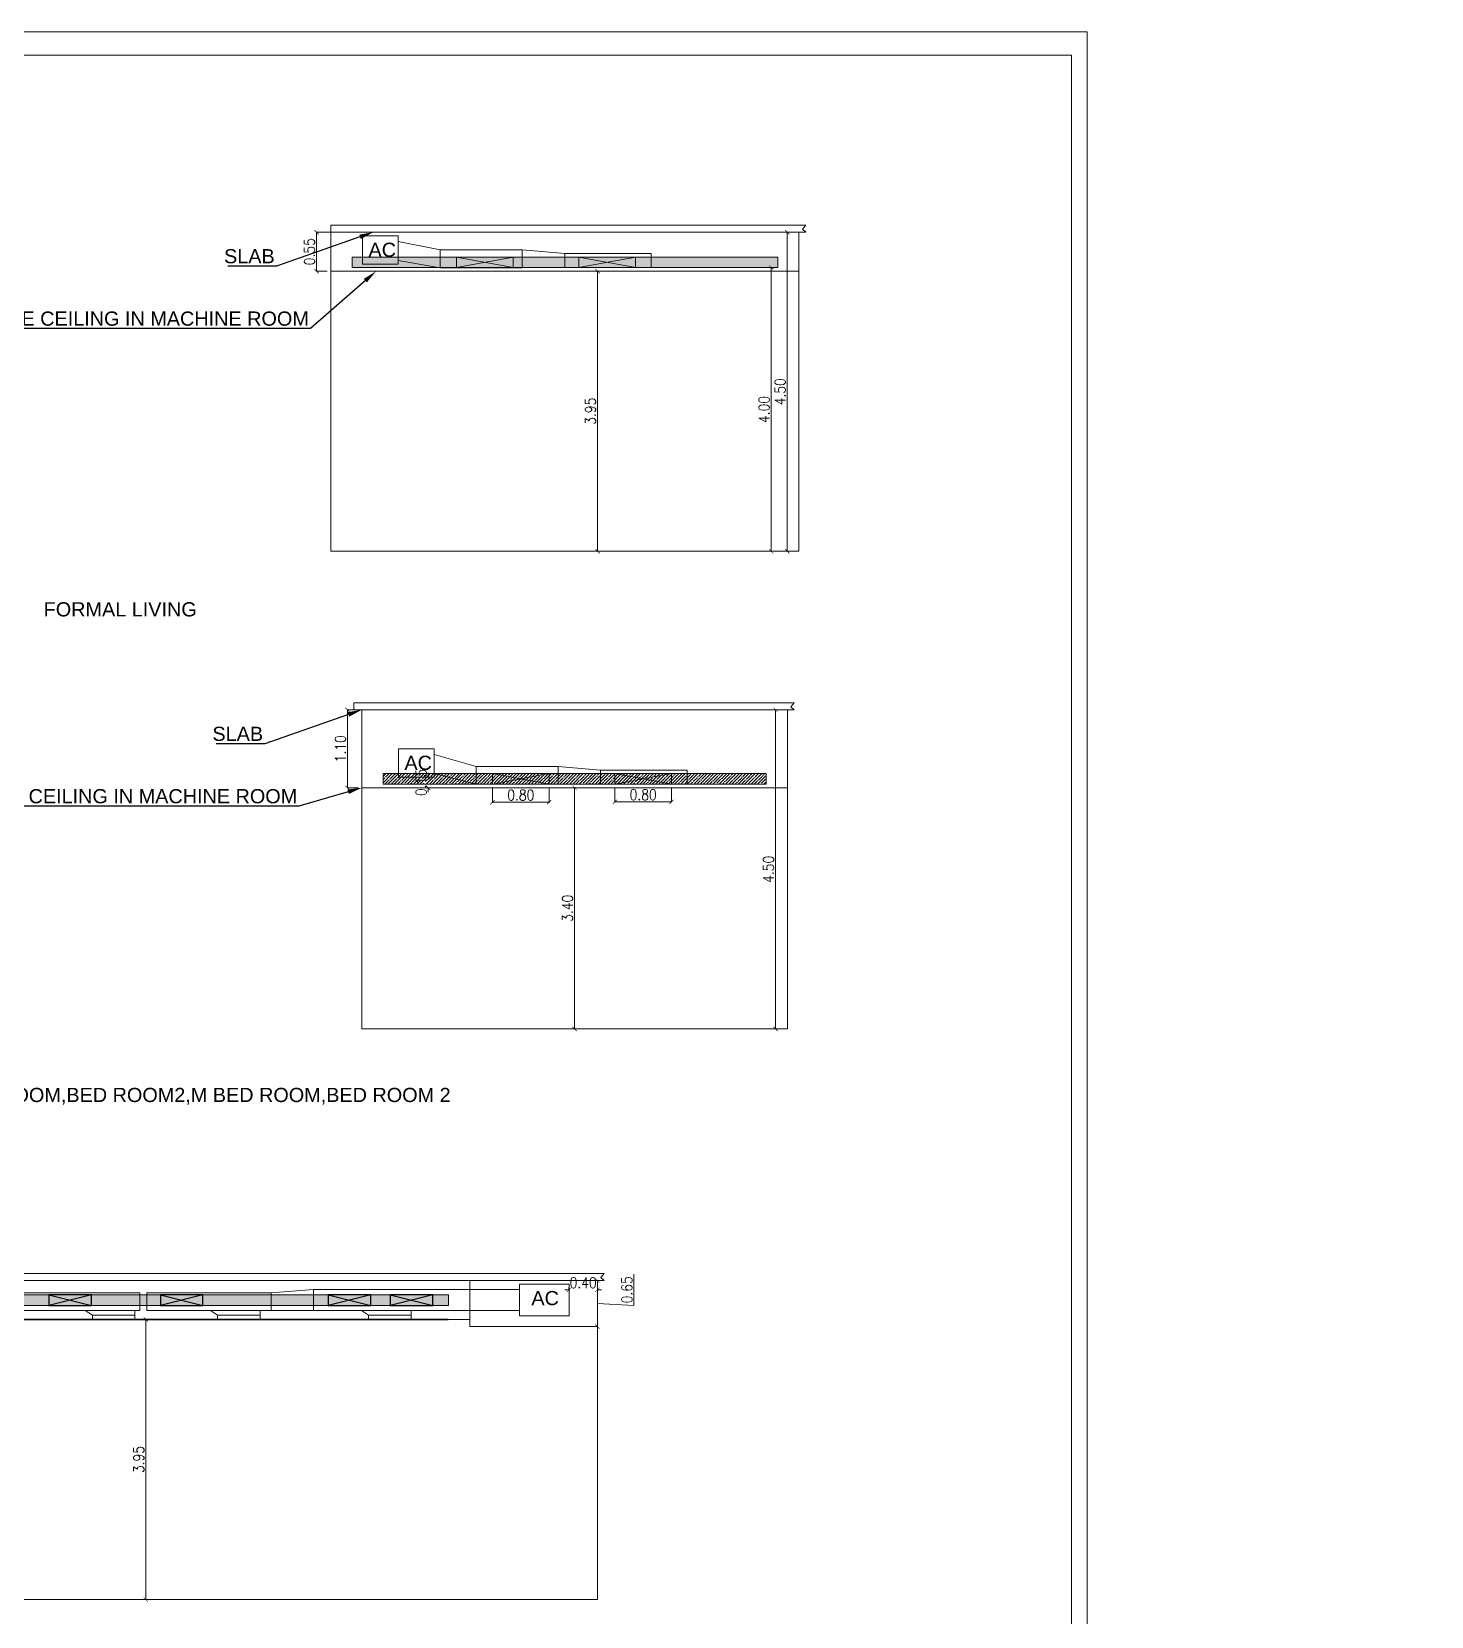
# Model space of a CAD drawing. Header units: centimetres. Extents: x -223085 to -5411, y 68813 to 74618.
# Drawn here: x -212590 to -210617, y 71140 to 73375 of the extents above; entities that cross this region are included whole.
import ezdxf
from ezdxf import colors
from ezdxf.entities.mleader import LeaderData, LeaderLine
from ezdxf.math import Vec2, Vec3

# ---------------------------------------------------------------- set-up
doc = ezdxf.new("R2010")
doc.units = ezdxf.units.CM
doc.header["$PDMODE"] = 34
doc.layers.add('A TEXT FRAME', color=253, linetype='Continuous')
doc.layers.add('TXT BM NME', color=102, linetype='Continuous', lineweight=13)
doc.styles.add('0672-x-Core Bldg A&B-Lvl-Typ$0$ROMANS', font='romans.shx', dxfattribs={"width": 0.85})
doc.styles.get("Standard").update_dxf_attribs({"font": 'arial.ttf'})
doc.dimstyles.new('A-AHAMED', dxfattribs={"dimscale": 50, "dimtxt": 0.3, "dimasz": 0.12, "dimexe": 0.015, "dimexo": 0.1, "dimgap": 0.05, "dimtad": 3, "dimlfac": 0.01, "dimrnd": 0.005, "dimzin": 1, "dimdsep": 46, "dimtxsty": '0672-x-Core Bldg A&B-Lvl-Typ$0$ROMANS', "dimblk": 'ARCHTICK', "dimcen": 0.5, "dimclrd": 8, "dimclre": 8, "dimclrt": 3, "dimadec": 0, "dimazin": 0, "dimtfac": 0.72, "dimtix": 1, "dimtofl": 0, "dimtmove": 1, "dimatfit": 3, "dimldrblk": 'DOTBLANK', "dimfxl": 1, "dimfxlon": 1, "dimtolj": 1, "dimtzin": 15, "dimlwd": 5, "dimlwe": 5, "dimarcsym": 0})

# ---------------------------------------------------------------- blocks, each defined once
blk = doc.blocks.new('_ArchTick')
at = {"color": 0, "linetype": 'ByBlock', "const_width": 0.15}
blk.add_lwpolyline([(-0.5, -0.5), (0.5, 0.5)], dxfattribs=at)
blk = doc.blocks.new('*D13')
at = {"layer": 'A TEXT FRAME', "color": 8, "linetype": 'ByBlock', "lineweight": 5, "transparency": 16777216}
for p, q in [((-5415.9, 71697.7), (-5429.1, 71697.7)), ((-5428.3, 71697.7), (-5428.3, 71522.3)), ((-5478.3, 71522.3), (-5427.6, 71522.3))]:
    blk.add_line(p, q, dxfattribs=at)
at = {"layer": 'Defpoints', "color": 0, "linetype": 'ByBlock', "transparency": 16777216}
for p in [(-5410.9, 71697.7), (-215115.2, 71522.3), (-5428.3, 71522.3)]:
    blk.add_point(p, dxfattribs=at)
at = {"layer": 'A TEXT FRAME', "color": 8, "linetype": 'ByBlock', "lineweight": 5, "transparency": 16777216, "xscale": 6, "yscale": 6, "zscale": 6}
for p, rotation in [((-5428.3, 71697.7), 90), ((-5428.3, 71522.3), 270)]:
    blk.add_blockref('_ArchTick', p, dxfattribs=dict(at, rotation=rotation))
at = {"layer": 'A TEXT FRAME', "color": 3, "linetype": 'ByBlock', "transparency": 16777216, "insert": (-5438.3, 71610), "char_height": 15, "attachment_point": 5, "rotation": 90, "style": '0672-x-Core Bldg A&B-Lvl-Typ$0$ROMANS'}
blk.add_mtext('\\A1;1.76', dxfattribs=at)
blk = doc.blocks.new('_DotBlank')
at = {"color": 0, "linetype": 'ByBlock', "lineweight": -2}
blk.add_line((-0.5, 0), (-1, 0), dxfattribs=at)
blk.add_circle((0, 0), 0.5, dxfattribs=at)
blk = doc.blocks.new('*D53')
at = {"layer": 'Defpoints', "color": 0, "linetype": 'ByBlock', "transparency": 16777216}
for p in [(-211792.9, 71613.8), (-211792.9, 71548.8), (-211792.9, 71548.8)]:
    blk.add_point(p, dxfattribs=at)
at = {"layer": 'TXT BM NME', "color": 8, "linetype": 'ByBlock', "lineweight": 5, "transparency": 16777216}
for p, q in [((-211741.3, 71578.8), (-211741.3, 71622.7)), ((-211792.9, 71613.8), (-211793.6, 71613.8)), ((-211792.9, 71613.8), (-211792.9, 71548.8)), ((-211792.9, 71581.3), (-211741.3, 71578.8)), ((-211792.9, 71548.8), (-211793.6, 71548.8))]:
    blk.add_line(p, q, dxfattribs=at)
at = {"layer": 'TXT BM NME', "color": 8, "linetype": 'ByBlock', "lineweight": 5, "transparency": 16777216, "xscale": 6, "yscale": 6, "zscale": 6}
for p, rotation in [((-211792.9, 71613.8), 90), ((-211792.9, 71548.8), 270)]:
    blk.add_blockref('_ArchTick', p, dxfattribs=dict(at, rotation=rotation))
at = {"layer": 'TXT BM NME', "color": 3, "linetype": 'ByBlock', "transparency": 16777216, "insert": (-211751.3, 71600.7), "char_height": 15, "attachment_point": 5, "rotation": 90, "style": '0672-x-Core Bldg A&B-Lvl-Typ$0$ROMANS'}
blk.add_mtext('\\A1;0.65', dxfattribs=at)
blk = doc.blocks.new('*D54')
at = {"layer": 'Defpoints', "color": 0, "linetype": 'ByBlock', "transparency": 16777216}
for p in [(-211832.9, 71608.8), (-211792.9, 71608.8), (-211792.9, 71600.7)]:
    blk.add_point(p, dxfattribs=at)
at = {"layer": 'TXT BM NME', "color": 8, "linetype": 'ByBlock', "lineweight": 5, "transparency": 16777216}
for p, q in [((-211832.9, 71600.7), (-211838.9, 71600.7)), ((-211832.9, 71603.8), (-211832.9, 71600)), ((-211792.9, 71603.8), (-211792.9, 71600)), ((-211792.9, 71600.7), (-211786.9, 71600.7))]:
    blk.add_line(p, q, dxfattribs=at)
at = {"layer": 'TXT BM NME', "color": 8, "linetype": 'ByBlock', "lineweight": 5, "transparency": 16777216, "xscale": 6, "yscale": 6, "zscale": 6}
blk.add_blockref('_ArchTick', (-211832.9, 71600.7), dxfattribs=at)
at = {"layer": 'TXT BM NME', "color": 8, "linetype": 'ByBlock', "lineweight": 5, "transparency": 16777216, "xscale": 6, "yscale": 6, "zscale": 6, "rotation": 180}
blk.add_blockref('_ArchTick', (-211792.9, 71600.7), dxfattribs=at)
at = {"layer": 'TXT BM NME', "color": 3, "linetype": 'ByBlock', "transparency": 16777216, "insert": (-211812.9, 71610.7), "char_height": 15, "attachment_point": 5, "style": '0672-x-Core Bldg A&B-Lvl-Typ$0$ROMANS'}
blk.add_mtext('\\A1;0.40', dxfattribs=at)
blk = doc.blocks.new('*D57')
at = {"layer": 'Defpoints', "color": 0, "linetype": 'ByBlock', "transparency": 16777216}
for p in [(-212432.9, 71558.8), (-212429.5, 71558.8), (-212432.9, 71163.8)]:
    blk.add_point(p, dxfattribs=at)
at = {"layer": 'TXT BM NME', "color": 8, "linetype": 'ByBlock', "lineweight": 5, "transparency": 16777216}
for p, q in [((-212429.5, 71558.8), (-212428.8, 71558.8)), ((-212429.5, 71163.8), (-212429.5, 71558.8)), ((-212429.5, 71163.8), (-212428.8, 71163.8))]:
    blk.add_line(p, q, dxfattribs=at)
at = {"layer": 'TXT BM NME', "color": 8, "linetype": 'ByBlock', "lineweight": 5, "transparency": 16777216, "xscale": 6, "yscale": 6, "zscale": 6}
for p, rotation in [((-212429.5, 71558.8), 90), ((-212429.5, 71163.8), 270)]:
    blk.add_blockref('_ArchTick', p, dxfattribs=dict(at, rotation=rotation))
at = {"layer": 'TXT BM NME', "color": 3, "linetype": 'ByBlock', "transparency": 16777216, "insert": (-212439.5, 71361.3), "char_height": 15, "attachment_point": 5, "rotation": 90, "style": '0672-x-Core Bldg A&B-Lvl-Typ$0$ROMANS'}
blk.add_mtext('\\A1;3.95', dxfattribs=at)
blk = doc.blocks.new('*D61')
at = {"layer": 'Defpoints', "color": 0, "linetype": 'ByBlock', "transparency": 16777216}
for p in [(-211525.2, 73092.2), (-211508.7, 73092.2), (-211508.7, 72642.2)]:
    blk.add_point(p, dxfattribs=at)
at = {"layer": 'TXT BM NME', "color": 8, "linetype": 'ByBlock', "lineweight": 5, "transparency": 16777216}
for p, q in [((-211513.7, 73092.2), (-211526, 73092.2)), ((-211525.2, 72642.2), (-211525.2, 73092.2)), ((-211513.7, 72642.2), (-211526, 72642.2))]:
    blk.add_line(p, q, dxfattribs=at)
at = {"layer": 'TXT BM NME', "color": 8, "linetype": 'ByBlock', "lineweight": 5, "transparency": 16777216, "xscale": 6, "yscale": 6, "zscale": 6}
for p, rotation in [((-211525.2, 73092.2), 90), ((-211525.2, 72642.2), 270)]:
    blk.add_blockref('_ArchTick', p, dxfattribs=dict(at, rotation=rotation))
at = {"layer": 'TXT BM NME', "color": 3, "linetype": 'ByBlock', "transparency": 16777216, "insert": (-211535.2, 72867.2), "char_height": 15, "attachment_point": 5, "rotation": 90, "style": '0672-x-Core Bldg A&B-Lvl-Typ$0$ROMANS'}
blk.add_mtext('\\A1;4.50', dxfattribs=at)
blk = doc.blocks.new('*D60')
at = {"layer": 'Defpoints', "color": 0, "linetype": 'ByBlock', "transparency": 16777216}
for p in [(-212188.7, 73092.2), (-212108.7, 73092.2), (-212168.7, 73037.1)]:
    blk.add_point(p, dxfattribs=at)
at = {"layer": 'TXT BM NME', "color": 8, "linetype": 'ByBlock', "lineweight": 5, "transparency": 16777216}
for p, q in [((-212113.7, 73092.2), (-212189.5, 73092.2)), ((-212188.7, 73037.1), (-212188.7, 73092.2)), ((-212173.7, 73037.1), (-212189.5, 73037.1))]:
    blk.add_line(p, q, dxfattribs=at)
at = {"layer": 'TXT BM NME', "color": 8, "linetype": 'ByBlock', "lineweight": 5, "transparency": 16777216, "xscale": 6, "yscale": 6, "zscale": 6}
for p, rotation in [((-212188.7, 73092.2), 90), ((-212188.7, 73037.1), 270)]:
    blk.add_blockref('_ArchTick', p, dxfattribs=dict(at, rotation=rotation))
at = {"layer": 'TXT BM NME', "color": 3, "linetype": 'ByBlock', "transparency": 16777216, "insert": (-212198.7, 73064.7), "char_height": 15, "attachment_point": 5, "rotation": 90, "style": '0672-x-Core Bldg A&B-Lvl-Typ$0$ROMANS'}
blk.add_mtext('\\A1;0.55', dxfattribs=at)
blk = doc.blocks.new('*D66')
at = {"layer": 'Defpoints', "color": 0, "linetype": 'ByBlock', "transparency": 16777216}
for p in [(-211538.7, 73042.2), (-211547.9, 72642.2), (-211538.7, 72642.2)]:
    blk.add_point(p, dxfattribs=at)
at = {"layer": 'TXT BM NME', "color": 8, "linetype": 'ByBlock', "lineweight": 5, "transparency": 16777216}
for p, q in [((-211543.7, 73042.2), (-211548.6, 73042.2)), ((-211547.9, 73042.2), (-211547.9, 72642.2)), ((-211543.7, 72642.2), (-211548.6, 72642.2))]:
    blk.add_line(p, q, dxfattribs=at)
at = {"layer": 'TXT BM NME', "color": 8, "linetype": 'ByBlock', "lineweight": 5, "transparency": 16777216, "xscale": 6, "yscale": 6, "zscale": 6}
for p, rotation in [((-211547.9, 73042.2), 90), ((-211547.9, 72642.2), 270)]:
    blk.add_blockref('_ArchTick', p, dxfattribs=dict(at, rotation=rotation))
at = {"layer": 'TXT BM NME', "color": 3, "linetype": 'ByBlock', "transparency": 16777216, "insert": (-211557.9, 72842.2), "char_height": 15, "attachment_point": 5, "rotation": 90, "style": '0672-x-Core Bldg A&B-Lvl-Typ$0$ROMANS'}
blk.add_mtext('\\A1;4.00', dxfattribs=at)
blk = doc.blocks.new('*D67')
at = {"layer": 'Defpoints', "color": 0, "linetype": 'ByBlock', "transparency": 16777216}
for p in [(-211838.7, 73037.1), (-211838.7, 72642.2), (-211792.6, 72642.2)]:
    blk.add_point(p, dxfattribs=at)
at = {"layer": 'TXT BM NME', "color": 8, "linetype": 'ByBlock', "lineweight": 5, "transparency": 16777216}
for p, q in [((-211833.7, 73037.1), (-211791.9, 73037.1)), ((-211792.6, 73037.1), (-211792.6, 72642.2)), ((-211833.7, 72642.2), (-211791.9, 72642.2))]:
    blk.add_line(p, q, dxfattribs=at)
at = {"layer": 'TXT BM NME', "color": 8, "linetype": 'ByBlock', "lineweight": 5, "transparency": 16777216, "xscale": 6, "yscale": 6, "zscale": 6}
for p, rotation in [((-211792.6, 73037.1), 90), ((-211792.6, 72642.2), 270)]:
    blk.add_blockref('_ArchTick', p, dxfattribs=dict(at, rotation=rotation))
at = {"layer": 'TXT BM NME', "color": 3, "linetype": 'ByBlock', "transparency": 16777216, "insert": (-211802.6, 72839.7), "char_height": 15, "attachment_point": 5, "rotation": 90, "style": '0672-x-Core Bldg A&B-Lvl-Typ$0$ROMANS'}
blk.add_mtext('\\A1;3.95', dxfattribs=at)
blk = doc.blocks.new('*D74')
at = {"layer": 'Defpoints', "color": 0, "linetype": 'ByBlock', "transparency": 16777216}
for p in [(-211541.6, 72418.7), (-211525, 72418.7), (-211525, 71968.7)]:
    blk.add_point(p, dxfattribs=at)
at = {"layer": 'TXT BM NME', "color": 8, "linetype": 'ByBlock', "lineweight": 5, "transparency": 16777216}
for p, q in [((-211530, 72418.7), (-211542.3, 72418.7)), ((-211541.6, 71968.7), (-211541.6, 72418.7)), ((-211530, 71968.7), (-211542.3, 71968.7))]:
    blk.add_line(p, q, dxfattribs=at)
at = {"layer": 'TXT BM NME', "color": 8, "linetype": 'ByBlock', "lineweight": 5, "transparency": 16777216, "xscale": 6, "yscale": 6, "zscale": 6}
for p, rotation in [((-211541.6, 72418.7), 90), ((-211541.6, 71968.7), 270)]:
    blk.add_blockref('_ArchTick', p, dxfattribs=dict(at, rotation=rotation))
at = {"layer": 'TXT BM NME', "color": 3, "linetype": 'ByBlock', "transparency": 16777216, "insert": (-211551.6, 72193.7), "char_height": 15, "attachment_point": 5, "rotation": 90, "style": '0672-x-Core Bldg A&B-Lvl-Typ$0$ROMANS'}
blk.add_mtext('\\A1;4.50', dxfattribs=at)
blk = doc.blocks.new('*D75')
at = {"layer": 'Defpoints', "color": 0, "linetype": 'ByBlock', "transparency": 16777216}
for p in [(-211825, 72308.7), (-211825, 71968.7), (-211825, 71968.7)]:
    blk.add_point(p, dxfattribs=at)
at = {"layer": 'TXT BM NME', "color": 8, "linetype": 'ByBlock', "lineweight": 5, "transparency": 16777216}
for p, q in [((-211825, 72308.7), (-211825.8, 72308.7)), ((-211825, 72308.7), (-211825, 71968.7)), ((-211825, 71968.7), (-211825.8, 71968.7))]:
    blk.add_line(p, q, dxfattribs=at)
at = {"layer": 'TXT BM NME', "color": 8, "linetype": 'ByBlock', "lineweight": 5, "transparency": 16777216, "xscale": 6, "yscale": 6, "zscale": 6}
for p, rotation in [((-211825, 72308.7), 90), ((-211825, 71968.7), 270)]:
    blk.add_blockref('_ArchTick', p, dxfattribs=dict(at, rotation=rotation))
at = {"layer": 'TXT BM NME', "color": 3, "linetype": 'ByBlock', "transparency": 16777216, "insert": (-211835, 72138.7), "char_height": 15, "attachment_point": 5, "rotation": 90, "style": '0672-x-Core Bldg A&B-Lvl-Typ$0$ROMANS'}
blk.add_mtext('\\A1;3.40', dxfattribs=at)
blk = doc.blocks.new('*D71')
at = {"layer": 'Defpoints', "color": 0, "linetype": 'ByBlock', "transparency": 16777216}
for p in [(-212145.1, 72418.7), (-212125, 72418.7), (-212125, 72308.7)]:
    blk.add_point(p, dxfattribs=at)
at = {"layer": 'TXT BM NME', "color": 8, "linetype": 'ByBlock', "lineweight": 5, "transparency": 16777216}
for p, q in [((-212130, 72418.7), (-212145.8, 72418.7)), ((-212145.1, 72308.7), (-212145.1, 72418.7)), ((-212130, 72308.7), (-212145.8, 72308.7))]:
    blk.add_line(p, q, dxfattribs=at)
at = {"layer": 'TXT BM NME', "color": 8, "linetype": 'ByBlock', "lineweight": 5, "transparency": 16777216, "xscale": 6, "yscale": 6, "zscale": 6}
for p, rotation in [((-212145.1, 72418.7), 90), ((-212145.1, 72308.7), 270)]:
    blk.add_blockref('_ArchTick', p, dxfattribs=dict(at, rotation=rotation))
at = {"layer": 'TXT BM NME', "color": 3, "linetype": 'ByBlock', "transparency": 16777216, "insert": (-212155.1, 72363.7), "char_height": 15, "attachment_point": 5, "rotation": 90, "style": '0672-x-Core Bldg A&B-Lvl-Typ$0$ROMANS'}
blk.add_mtext('\\A1;1.10', dxfattribs=at)
blk = doc.blocks.new('*D72')
at = {"layer": 'Defpoints', "color": 0, "linetype": 'ByBlock', "transparency": 16777216}
for p in [(-212023.1, 72323.7), (-212031.5, 72308.7), (-212023.1, 72308.7)]:
    blk.add_point(p, dxfattribs=at)
at = {"layer": 'TXT BM NME', "color": 8, "linetype": 'ByBlock', "lineweight": 5, "transparency": 16777216}
for p, q in [((-212028.1, 72323.7), (-212032.3, 72323.7)), ((-212031.5, 72323.7), (-212031.5, 72329.7)), ((-212028.1, 72308.7), (-212032.3, 72308.7)), ((-212031.5, 72308.7), (-212031.5, 72302.7))]:
    blk.add_line(p, q, dxfattribs=at)
at = {"layer": 'TXT BM NME', "color": 8, "linetype": 'ByBlock', "lineweight": 5, "transparency": 16777216, "xscale": 6, "yscale": 6, "zscale": 6}
for p, rotation in [((-212031.5, 72323.7), 270), ((-212031.5, 72308.7), 90)]:
    blk.add_blockref('_ArchTick', p, dxfattribs=dict(at, rotation=rotation))
at = {"layer": 'TXT BM NME', "color": 3, "linetype": 'ByBlock', "transparency": 16777216, "insert": (-212041.5, 72316.2), "char_height": 15, "attachment_point": 5, "rotation": 90, "style": '0672-x-Core Bldg A&B-Lvl-Typ$0$ROMANS'}
blk.add_mtext('\\A1;0.15', dxfattribs=at)
blk = doc.blocks.new('*D120')
at = {"layer": 'Defpoints', "color": 0, "linetype": 'ByBlock', "transparency": 16777216}
for p in [(-211940.9, 72313.7), (-211860.9, 72313.7), (-211860.9, 72288.4)]:
    blk.add_point(p, dxfattribs=at)
at = {"layer": 'TXT BM NME', "color": 8, "linetype": 'ByBlock', "lineweight": 5, "transparency": 16777216}
for p, q in [((-211940.9, 72308.7), (-211940.9, 72287.6)), ((-211860.9, 72308.7), (-211860.9, 72287.6)), ((-211940.9, 72288.4), (-211860.9, 72288.4))]:
    blk.add_line(p, q, dxfattribs=at)
at = {"layer": 'TXT BM NME', "color": 8, "linetype": 'ByBlock', "lineweight": 5, "transparency": 16777216, "xscale": 6, "yscale": 6, "zscale": 6, "rotation": 180}
blk.add_blockref('_ArchTick', (-211940.9, 72288.4), dxfattribs=at)
at = {"layer": 'TXT BM NME', "color": 8, "linetype": 'ByBlock', "lineweight": 5, "transparency": 16777216, "xscale": 6, "yscale": 6, "zscale": 6}
blk.add_blockref('_ArchTick', (-211860.9, 72288.4), dxfattribs=at)
at = {"layer": 'TXT BM NME', "color": 3, "linetype": 'ByBlock', "transparency": 16777216, "insert": (-211900.9, 72298.4), "char_height": 15, "attachment_point": 5, "style": '0672-x-Core Bldg A&B-Lvl-Typ$0$ROMANS'}
blk.add_mtext('\\A1;0.80', dxfattribs=at)
blk = doc.blocks.new('*D121')
at = {"layer": 'Defpoints', "color": 0, "linetype": 'ByBlock', "transparency": 16777216}
for p in [(-211768.3, 72313.7), (-211688.3, 72313.7), (-211688.3, 72288.9)]:
    blk.add_point(p, dxfattribs=at)
at = {"layer": 'TXT BM NME', "color": 8, "linetype": 'ByBlock', "lineweight": 5, "transparency": 16777216}
for p, q in [((-211768.3, 72308.7), (-211768.3, 72288.2)), ((-211688.3, 72308.7), (-211688.3, 72288.2)), ((-211768.3, 72288.9), (-211688.3, 72288.9))]:
    blk.add_line(p, q, dxfattribs=at)
at = {"layer": 'TXT BM NME', "color": 8, "linetype": 'ByBlock', "lineweight": 5, "transparency": 16777216, "xscale": 6, "yscale": 6, "zscale": 6, "rotation": 180}
blk.add_blockref('_ArchTick', (-211768.3, 72288.9), dxfattribs=at)
at = {"layer": 'TXT BM NME', "color": 8, "linetype": 'ByBlock', "lineweight": 5, "transparency": 16777216, "xscale": 6, "yscale": 6, "zscale": 6}
blk.add_blockref('_ArchTick', (-211688.3, 72288.9), dxfattribs=at)
at = {"layer": 'TXT BM NME', "color": 3, "linetype": 'ByBlock', "transparency": 16777216, "insert": (-211728.3, 72298.9), "char_height": 15, "attachment_point": 5, "style": '0672-x-Core Bldg A&B-Lvl-Typ$0$ROMANS'}
blk.add_mtext('\\A1;0.80', dxfattribs=at)

msp = doc.modelspace()

# ---------------------------------------------------------------- hatches: boundary and pattern name
at = {"layer": 'TXT BM NME', "linetype": 'ByBlock'}
h = msp.add_hatch(dxfattribs=at)
h.set_pattern_fill('ANSI35', color=8)
h.set_pattern_definition([(45, (12726.7967, -222.903), (-4.49012806, 4.49012806), []), (45, (12731.287, -222.903), (-4.49012806, 4.49012806), [7.9375, -1.5875, 0, -1.5875])])
h.paths.add_polyline_path([(-211538.666, 73042.237), (-211538.666, 73057.237), (-212138.666, 73057.237), (-212138.666, 73042.237)])
h = msp.add_hatch(dxfattribs=at)
h.set_pattern_fill('ANSI35', color=8)
h.set_pattern_definition([(45, (12710.426, -951.4365), (-4.49012806, 4.49012806), []), (45, (12714.916, -951.4365), (-4.49012806, 4.49012806), [7.9375, -1.5875, 0, -1.5875])])
h.paths.add_polyline_path([(-211555.037, 72313.704), (-211555.037, 72328.704), (-212095.037, 72328.704), (-212095.037, 72313.704)])
h = msp.add_hatch(dxfattribs=at)
h.set_pattern_fill('ANSI35', color=2)
h.set_pattern_definition([(45, (11942.5986, -1686.319), (-4.49012806, 4.49012806), []), (45, (11947.089, -1686.319), (-4.49012806, 4.49012806), [7.9375, -1.5875, 0, -1.5875])])
h.paths.add_polyline_path([(-212002.864, 71578.821), (-212002.864, 71593.821), (-212862.864, 71593.821), (-212862.864, 71578.821)])

# ---------------------------------------------------------------- linework, layer by layer
at = {"layer": 'A TEXT FRAME', "color": 3, "linetype": 'ByBlock'}
for points in [[(-212566.2, 71593.821), (-212566.2, 71578.821), (-212506.2, 71578.821), (-212506.2, 71593.821), (-212566.2, 71593.821), (-212506.2, 71578.821), (-212506.2, 71593.821), (-212566.2, 71578.821)], [(-212408.893, 71593.821), (-212408.893, 71578.821), (-212348.893, 71578.821), (-212348.893, 71593.821), (-212408.893, 71593.821), (-212348.893, 71578.821), (-212348.893, 71593.821), (-212408.893, 71578.821)], [(-212172.457, 71593.821), (-212172.457, 71578.821), (-212112.457, 71578.821), (-212112.457, 71593.821), (-212172.457, 71593.821), (-212112.457, 71578.821), (-212112.457, 71593.821), (-212172.457, 71578.821)], [(-212085.018, 71593.821), (-212085.018, 71578.821), (-212025.018, 71578.821), (-212025.018, 71593.821), (-212085.018, 71593.821), (-212025.018, 71578.821), (-212025.018, 71593.821), (-212085.018, 71578.821)]]:
    msp.add_lwpolyline(points, dxfattribs=at)
at = {"layer": 'TXT BM NME', "color": 0, "linetype": 'ByBlock'}
for p, q in [((-211812.776, 73092.237, 0), (-211812.776, 73092.237, 0)), ((-211812.776, 73092.237, 0), (-211812.776, 73092.237, 0)), ((-211829.147, 72418.704), (-211829.147, 72418.704)), ((-211829.147, 72418.704), (-211829.147, 72418.704)), ((-211792.864, 71613.821), (-211783.137, 71613.821))]:
    msp.add_line(p, q, dxfattribs=at)
for points in [[(-213906.608, 73374.989), (-211102.2, 73374.989), (-211102.2, 69040.344), (-213906.608, 69040.344)], [(-213859.619, 73341.768), (-211124.65, 73341.768), (-211124.65, 69082.224), (-213863.101, 69082.224)]]:
    msp.add_lwpolyline(points, close=True, dxfattribs=at)
at = {"layer": 'TXT BM NME', "color": 0, "linetype": 'ByBlock', "elevation": 0}
for points in [[(-211498.939, 73102.237), (-212168.666, 73102.237), (-212168.666, 73092.237), (-212108.666, 73092.237)], [(-212168.666, 73102.237), (-212168.666, 73037.082), (-211508.666, 73037.082)], [(-211498.939, 73092.237), (-211503.684, 73096.505), (-211498.939, 73102.237)], [(-212108.666, 73092.237), (-211508.666, 73092.237), (-211508.666, 72642.237), (-212168.666, 72642.237), (-212168.666, 73092.237)], [(-211812.776, 73092.237), (-211812.776, 73092.237), (-211812.776, 73092.237)], [(-211508.666, 73092.237), (-211498.939, 73092.237), (-211498.939, 73092.237)]]:
    msp.add_lwpolyline(points, dxfattribs=at)
at = {"layer": 'TXT BM NME', "color": 1, "linetype": 'ByBlock', "elevation": 0}
msp.add_lwpolyline([(-212123.788, 73087.237), (-212073.788, 73087.237), (-212073.788, 73047.237), (-212123.788, 73047.237), (-212123.788, 73087.237)], dxfattribs=at)
at = {"layer": 'TXT BM NME', "color": 3, "linetype": 'ByBlock', "elevation": 0}
for points in [[(-212073.788, 73067.237), (-212073.788, 73079.237), (-212014.429, 73067.237)], [(-212073.788, 73067.237), (-212073.788, 73052.237), (-212014.429, 73042.164)], [(-211898.962, 73067.237), (-212014.429, 73067.237), (-212014.429, 73042.164), (-211898.962, 73042.164)], [(-211991.585, 73042.237), (-211911.585, 73042.237), (-211911.585, 73057.237), (-211991.585, 73057.237), (-211991.585, 73042.237), (-211911.585, 73057.237), (-211911.585, 73042.237), (-211991.585, 73057.237)], [(-211838.962, 73042.237), (-211898.962, 73042.237), (-211898.962, 73067.237), (-211838.962, 73062.237)], [(-211838.962, 73062.237), (-211838.962, 73042.237), (-211717.112, 73042.237), (-211717.112, 73062.237), (-211838.962, 73062.237)], [(-211818.962, 73042.237), (-211738.962, 73042.237), (-211738.962, 73057.237), (-211818.962, 73057.237), (-211818.962, 73042.237), (-211738.962, 73057.237), (-211738.962, 73042.237), (-211818.962, 73057.237)]]:
    msp.add_lwpolyline(points, dxfattribs=at)
at = {"layer": 'TXT BM NME', "color": 8, "linetype": 'ByBlock', "elevation": 0}
msp.add_lwpolyline([(-212138.666, 73057.237), (-212138.666, 73042.237), (-211538.666, 73042.237), (-211538.666, 73057.237), (-212138.666, 73057.237)], dxfattribs=at)
at = {"layer": 'TXT BM NME', "color": 0, "linetype": 'ByBlock'}
for points in [[(-211515.31, 72428.704), (-212136.26, 72428.704), (-212136.26, 72418.704), (-212125.037, 72418.704)], [(-211515.31, 72418.704), (-211520.055, 72422.971), (-211515.31, 72428.704)], [(-212125.037, 72418.704), (-211525.037, 72418.704), (-211525.037, 71968.704), (-212125.037, 71968.704), (-212125.037, 72418.704)], [(-212125.037, 72418.704), (-212125.037, 72308.704), (-211525.037, 72308.704)], [(-211829.147, 72418.704), (-211829.147, 72418.704), (-211829.147, 72418.704)], [(-211525.037, 72418.704), (-211515.31, 72418.704), (-211515.31, 72418.704)], [(-211783.137, 71623.821), (-213084.087, 71623.821), (-213084.087, 71613.821), (-213072.864, 71613.821)], [(-211783.137, 71613.821), (-211787.882, 71618.089), (-211783.137, 71623.821)], [(-213072.864, 71613.821), (-211792.864, 71613.821), (-211792.864, 71163.821), (-213072.864, 71163.821), (-213072.864, 71613.821)], [(-211972.864, 71613.821), (-211972.864, 71548.821)], [(-212892.864, 71558.821), (-211972.864, 71558.821)], [(-212472.864, 71558.821), (-212463.137, 71558.821), (-212463.137, 71558.821)], [(-211972.864, 71548.821), (-211792.864, 71548.821)]]:
    msp.add_lwpolyline(points, dxfattribs=at)
at = {"layer": 'TXT BM NME', "color": 1, "linetype": 'ByBlock'}
for points in [[(-212073.117, 72363.704), (-212023.117, 72363.704), (-212023.117, 72323.704), (-212073.117, 72323.704), (-212073.117, 72363.704)], [(-211902.864, 71608.821), (-211832.864, 71608.821), (-211832.864, 71563.821), (-211902.864, 71563.821), (-211902.864, 71608.821)]]:
    msp.add_lwpolyline(points, dxfattribs=at)
at = {"layer": 'TXT BM NME', "color": 3, "linetype": 'ByBlock'}
for points in [[(-212023.117, 72343.704), (-212023.117, 72355.704), (-211963.757, 72338.704)], [(-212023.117, 72343.704), (-212023.117, 72328.704), (-211963.757, 72313.704)], [(-211848.291, 72338.704), (-211963.757, 72338.704), (-211963.757, 72313.63), (-211848.291, 72313.63)], [(-211788.291, 72313.704), (-211848.291, 72313.704), (-211848.291, 72338.704), (-211788.291, 72333.704)], [(-211940.913, 72313.704), (-211860.913, 72313.704), (-211860.913, 72328.704), (-211940.913, 72328.704), (-211940.913, 72313.704), (-211860.913, 72328.704), (-211860.913, 72313.704), (-211940.913, 72328.704)], [(-211788.291, 72333.704), (-211788.291, 72313.704), (-211666.44, 72313.704), (-211666.44, 72333.704), (-211788.291, 72333.704)], [(-211768.291, 72313.704), (-211688.291, 72313.704), (-211688.291, 72328.704), (-211768.291, 72328.704), (-211768.291, 72313.704), (-211688.291, 72328.704), (-211688.291, 72313.704), (-211768.291, 72328.704)], [(-212192.864, 71571.321), (-212252.864, 71571.321), (-212252.864, 71596.321), (-212192.864, 71601.321)], [(-211972.864, 71571.321), (-212192.864, 71571.321), (-212192.864, 71601.321), (-211972.864, 71601.321)], [(-211902.864, 71586.321), (-211902.864, 71601.321), (-211972.864, 71601.321), (-211972.864, 71571.321), (-211902.864, 71571.321), (-211902.864, 71586.321)], [(-212612.864, 71571.321), (-212437.864, 71571.321), (-212437.864, 71596.321), (-212612.864, 71596.321)], [(-212252.864, 71571.321), (-212427.864, 71571.321), (-212427.864, 71596.321), (-212252.864, 71596.321)], [(-212504.841, 71565.071), (-212504.841, 71565.071), (-212514.841, 71571.321), (-212504.841, 71565.071)], [(-212504.841, 71565.071), (-212504.841, 71558.821), (-212444.841, 71558.821), (-212444.841, 71571.321)], [(-212504.841, 71565.071), (-212444.841, 71565.071)], [(-212328.419, 71565.071), (-212328.419, 71565.071), (-212338.419, 71571.321), (-212328.419, 71565.071)], [(-212328.419, 71565.071), (-212328.419, 71558.821), (-212268.419, 71558.821), (-212268.419, 71571.321)], [(-212328.419, 71565.071), (-212268.419, 71565.071)], [(-212115.499, 71565.071), (-212115.499, 71565.071), (-212125.499, 71571.321), (-212115.499, 71565.071)], [(-212115.499, 71565.071), (-212115.499, 71558.821), (-212055.499, 71558.821), (-212055.499, 71571.321)], [(-212115.499, 71565.071), (-212055.499, 71565.071)]]:
    msp.add_lwpolyline(points, dxfattribs=at)
at = {"layer": 'TXT BM NME', "color": 8, "linetype": 'ByBlock'}
msp.add_lwpolyline([(-212095.037, 72328.704), (-212095.037, 72313.704), (-211555.037, 72313.704), (-211555.037, 72328.704), (-212095.037, 72328.704)], dxfattribs=at)
at = {"layer": 'TXT BM NME', "color": 2, "linetype": 'ByBlock'}
msp.add_lwpolyline([(-212862.864, 71593.821), (-212862.864, 71578.821), (-212002.864, 71578.821), (-212002.864, 71593.821), (-212862.864, 71593.821)], dxfattribs=at)
at = {"layer": 'TXT BM NME', "color": 2, "linetype": 'ByBlock', "const_width": 2}
msp.add_lwpolyline([(-212862.864, 71558.821), (-212002.864, 71558.821)], dxfattribs=at)

# ---------------------------------------------------------------- texts
at = {"layer": 'A TEXT FRAME', "color": 6, "linetype": 'ByBlock', "insert": (-212573.489, 72570.386), "char_height": 20, "attachment_point": 1}
msp.add_mtext('FORMAL LIVING', dxfattribs=at)
at = {"layer": 'A TEXT FRAME', "color": 6, "linetype": 'ByBlock', "insert": (-213659.067, 71885.54), "char_height": 20, "width": 2755.98676, "attachment_point": 1}
msp.add_mtext('BED ROOM1,PRAYER ROOM,KITCHEN,MULTI PURPOSE,BEDROOM1,M BED ROOM,BED ROOM2,M BED ROOM,BED ROOM 2', dxfattribs=at)
at = {"layer": 'TXT BM NME', "color": 1, "linetype": 'ByBlock', "char_height": 20, "attachment_point": 1}
for insert in [(-212115.564, 73077.434, 0), (-212064.893, 72353.901), (-211885.905, 71599.018)]:
    msp.add_mtext_dynamic_manual_height_columns('AC', width=26.96598, gutter_width=12.5, heights=[0], dxfattribs=dict(at, insert=insert))

# ---------------------------------------------------------------- dimensions: what is measured, and where the dimension line sits
at = {"layer": 'A TEXT FRAME', "color": 244, "linetype": 'ByBlock', "true_color": 0x991b1e}
dim = msp.add_linear_dim(base=(-5428.301, 71522.259), p1=(-5410.939, 71697.709), p2=(-215115.194, 71522.259), angle=90, dimstyle='A-AHAMED', dxfattribs=at)
dim.commit()
dim.dimension.update_dxf_attribs({"geometry": '*D13', "text_midpoint": (-5438.301, 71609.984)})
at = {"layer": 'TXT BM NME', "color": 3, "linetype": 'ByBlock'}
for base, p1, p2, picture, middle in [((-212188.71, 73092.237, 0), (-212168.666, 73037.082, 0), (-212108.666, 73092.237, 0), '*D60', (-212198.71, 73064.66, 0)), ((-211792.641, 72642.237, 0), (-211838.666, 73037.082, 0), (-211838.666, 72642.237, 0), '*D67', (-211802.641, 72839.66, 0)), ((-211547.861, 72642.237, 0), (-211538.666, 73042.237, 0), (-211538.666, 72642.237, 0), '*D66', (-211557.861, 72842.237, 0)), ((-212145.081, 72418.704), (-212125.037, 72308.704), (-212125.037, 72418.704), '*D71', (-212155.081, 72363.704)), ((-212031.515, 72308.704), (-212023.117, 72323.704), (-212023.117, 72308.704), '*D72', (-212041.515, 72316.204))]:
    dim = msp.add_linear_dim(base=base, p1=p1, p2=p2, angle=90, dimstyle='A-AHAMED', override={"dimfxl": 100}, dxfattribs=at)
    dim.commit()
    dim.dimension.update_dxf_attribs({"geometry": picture, "text_midpoint": middle})
at = {"layer": 'TXT BM NME', "color": 2, "linetype": 'ByBlock'}
for base, p1, p2, picture, middle in [((-211525.206, 73092.237, 0), (-211508.666, 72642.237, 0), (-211508.666, 73092.237, 0), '*D61', (-211535.206, 72867.237, 0)), ((-211541.577, 72418.704), (-211525.037, 71968.704), (-211525.037, 72418.704), '*D74', (-211551.577, 72193.704)), ((-211825.037, 71968.704), (-211825.037, 72308.704), (-211825.037, 71968.704), '*D75', (-211835.037, 72138.704))]:
    dim = msp.add_linear_dim(base=base, p1=p1, p2=p2, angle=90, dimstyle='A-AHAMED', override={"dimfxl": 100}, dxfattribs=at)
    dim.commit()
    dim.dimension.update_dxf_attribs({"geometry": picture, "text_midpoint": middle})
at = {"layer": 'TXT BM NME', "color": 0, "linetype": 'ByBlock'}
for base, p1, p2, picture, middle in [((-211860.913, 72288.369), (-211940.913, 72313.704), (-211860.913, 72313.704), '*D120', (-211900.913, 72298.369)), ((-211688.291, 72288.907), (-211768.291, 72313.704), (-211688.291, 72313.704), '*D121', (-211728.291, 72298.907)), ((-211792.864, 71600.75), (-211832.864, 71608.821), (-211792.864, 71608.821), '*D54', (-211812.864, 71610.75))]:
    dim = msp.add_linear_dim(base=base, p1=p1, p2=p2, dimstyle='A-AHAMED', override={"dimfxl": 100}, dxfattribs=at)
    dim.commit()
    dim.dimension.update_dxf_attribs({"geometry": picture, "text_midpoint": middle})
dim = msp.add_linear_dim(base=(-211792.864, 71548.821), p1=(-211792.864, 71613.821), p2=(-211792.864, 71548.821), angle=90, dimstyle='A-AHAMED', override={"dimfxl": 100}, dxfattribs=at)
dim.commit()
dim.dimension.update_dxf_attribs({"geometry": '*D53', "text_midpoint": (-211741.317, 71581.321), "dimtype": 160})
dim = msp.add_linear_dim(base=(-212429.505, 71558.821), p1=(-212432.864, 71163.821), p2=(-212432.864, 71558.821), angle=90, dimstyle='A-AHAMED', override={"dimfxl": 100}, dxfattribs=at)
dim.commit()
dim.dimension.update_dxf_attribs({"geometry": '*D57', "text_midpoint": (-212439.505, 71361.321)})

# ---------------------------------------------------------------- leaders
at = {"layer": 'TXT BM NME', "color": 3, "linetype": 'ByBlock'}
ml = msp.add_multileader_mtext('Standard', dxfattribs=at)
ml.set_content('SLAB', color=3)
ml.set_leader_properties()
ml.build(insert=Vec2(0, 0))
ml.multileader.update_dxf_attribs({"text_right_attachment_type": 6, "dogleg_length": 0.36, "arrow_head_size": 20})
ctx = ml.context
ctx.base_point, ctx.char_height, ctx.arrow_head_size, ctx.plane_origin = Vec3(-212318.452, 73058.197, 0), 20, 20, Vec3(-212108.666, 73092.237, 0)
ctx.right_attachment, ctx.text_align_type = 6, 2
notes = []
notes.append((ctx, [(0, (1, 1, 0), (-212245.388, 73044.367, 0), (-1, 0), 0.36, [(0, [(-212108.666, 73092.237, 0)], 0, [])])]))
ctx.mtext.insert, ctx.mtext.alignment, ctx.mtext.flow_direction = Vec3(-212247.748, 73068.367, 0), 3, 5
ml = msp.add_multileader_mtext('Standard', dxfattribs=at)
ml.set_content('FALSE CEILING IN MACHINE ROOM', color=3)
ml.set_leader_properties()
ml.build(insert=Vec2(0, 0))
ml.multileader.update_dxf_attribs({"text_right_attachment_type": 6, "dogleg_length": 0.36, "arrow_head_size": 20})
ctx = ml.context
ctx.base_point, ctx.char_height, ctx.arrow_head_size, ctx.plane_origin = Vec3(-212672.327, 72970.224, 0), 20, 20, Vec3(-212105.205, 72980.076, 0)
ctx.right_attachment, ctx.text_align_type = 6, 2
notes.append((ctx, [(0, (1, 1, 0), (-212197.326, 72956.394, 0), (-1, 0), 0.36, [(0, [(-212104.929, 73037.082, 0)], 0, [])])]))
ctx.mtext.insert, ctx.mtext.alignment, ctx.mtext.flow_direction = Vec3(-212199.686, 72980.394, 0), 3, 5
ml = msp.add_multileader_mtext('Standard', dxfattribs=at)
ml.set_content('SLAB', color=3)
ml.set_leader_properties()
ml.build(insert=Vec2(0, 0))
ml.multileader.update_dxf_attribs({"text_right_attachment_type": 6, "dogleg_length": 0.36, "arrow_head_size": 20})
ctx = ml.context
ctx.base_point, ctx.char_height, ctx.arrow_head_size, ctx.plane_origin = Vec3(-212334.823, 72384.663), 20, 20, Vec3(-212125.037, 72418.704)
ctx.right_attachment, ctx.text_align_type = 6, 2
notes.append((ctx, [(0, (1, 1, 0), (-212261.759, 72370.833), (-1, 0), 0.36, [(0, [(-212125.037, 72418.704)], 0, [])])]))
ctx.mtext.insert, ctx.mtext.alignment, ctx.mtext.flow_direction = Vec3(-212264.119, 72394.833), 3, 5
ml = msp.add_multileader_mtext('Standard', dxfattribs=at)
ml.set_content('FALSE CEILING IN MACHINE ROOM', color=3)
ml.set_leader_properties()
ml.build(insert=Vec2(0, 0))
ml.multileader.update_dxf_attribs({"text_right_attachment_type": 6, "dogleg_length": 0.36, "arrow_head_size": 20})
ctx = ml.context
ctx.base_point, ctx.char_height, ctx.arrow_head_size, ctx.plane_origin = Vec3(-212688.698, 72296.69), 20, 20, Vec3(-212121.576, 72306.543)
ctx.right_attachment, ctx.text_align_type = 6, 2
notes.append((ctx, [(0, (1, 1, 0), (-212213.696, 72282.861), (-1, 0), 0.36, [(0, [(-212125.037, 72308.704)], 0, [])])]))
ctx.mtext.insert, ctx.mtext.alignment, ctx.mtext.flow_direction = Vec3(-212216.056, 72306.861), 3, 5
for ctx, leaders in notes:
    for number, flags, end, landing, length, lines in leaders:
        leader = LeaderData()
        leader.index, (leader.has_last_leader_line, leader.has_dogleg_vector, leader.attachment_direction) = number, flags
        leader.last_leader_point, leader.dogleg_vector, leader.dogleg_length = Vec3(end), Vec3(landing), length
        for number, points, colour, breaks in lines:
            line = LeaderLine()
            line.index, line.vertices, line.color, line.breaks = number, Vec3.list(points), colors.encode_raw_color(colour), breaks
            leader.lines.append(line)
        ctx.leaders.append(leader)

doc.saveas('drawing.dxf')
